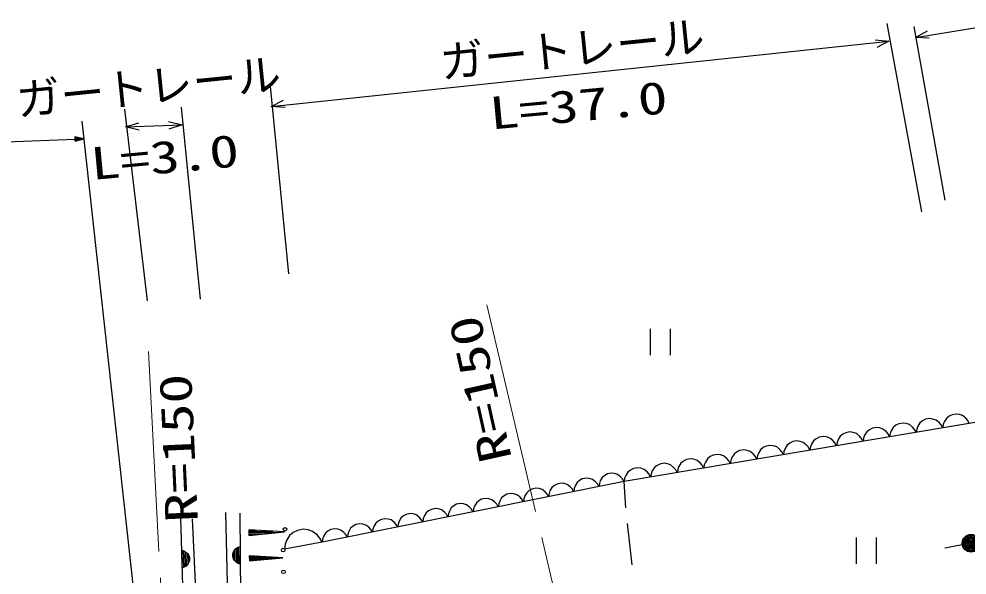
# Model space of a CAD drawing. Units: millimetres, scale not verified. Extents: x 40000 to 680000, y 20000 to 380000.
# Drawn here: x 94877 to 148441, y 289298 to 320712 of the extents above; entities that cross this region are included whole.
import ezdxf
from ezdxf.enums import TextEntityAlignment as Align

# ---------------------------------------------------------------- set-up
doc = ezdxf.new("R2010")
doc.units = ezdxf.units.MM
doc.header["$LTSCALE"] = 1000
doc.linetypes.add('CHAIN', pattern=[18.5, 12, -1.5, 3.5, -1.5])
doc.layers.add('M-BGD', color=7, linetype='Continuous', lineweight=25)
doc.layers.add('M-BMK', color=2, linetype='CHAIN', lineweight=13)
doc.styles.add('ＭＳ ゴシック', font='')
doc.styles.get('ＭＳ ゴシック').set_extended_font_data('MS Gothic')

# ---------------------------------------------------------------- blocks, each defined once
blk = doc.blocks.new('BUHIN4')
at = {"color": 7, "linetype": 'Continuous', "lineweight": 25}
for radius in [498, 440, 382, 322, 265, 195, 135, 77.5, 15]:
    blk.add_circle((0, 0), radius, dxfattribs=at)
blk = doc.blocks.new('BUHIN6')
at = {"color": 7, "linetype": 'Continuous', "lineweight": 25}
for p, q in [((-658, 680), (-489, -810)), ((655, -681), (486, 810))]:
    blk.add_line(p, q, dxfattribs=at)
blk = doc.blocks.new('BUHIN16')
at = {"color": 7, "linetype": 'Continuous', "lineweight": 25}
blk.add_lwpolyline([(731, 210), (628, 363), (499, 480), (310, 600), (124, 641), (-63, 647), (-290, 581), (-446, 477), (-582, 343), (-678, 141), (-721, -25), (-731, -210)], dxfattribs=at)
blk = doc.blocks.new('BUHIN17')
at = {"color": 7, "linetype": 'Continuous', "lineweight": 25}
blk.add_lwpolyline([(690, 222), (587, 364), (461, 472), (277, 581), (99, 615), (-80, 614), (-294, 545), (-439, 441), (-564, 309), (-650, 114), (-686, -46), (-690, -222)], dxfattribs=at)
blk = doc.blocks.new('BUHIN43')
at = {"color": 7, "linetype": 'Continuous', "lineweight": 25}
for p, q in [((-7, 479), (131, -461)), ((189, -427), (58, 463)), ((126, 435), (245, -378)), ((300, -325), (195, 395)), ((265, 345), (353, -254)), ((398, -129), (344, 240))]:
    blk.add_line(p, q, dxfattribs=at)
blk.add_lwpolyline([(-72, 495), (47, 472), (152, 429), (275, 349), (350, 248), (404, 138), (427, -16), (407, -137), (363, -255), (269, -367), (181, -441), (72, -495)], close=True, dxfattribs=at)
blk = doc.blocks.new('BUHIN95')
at = {"color": 7, "linetype": 'Continuous', "lineweight": 25}
blk.add_circle((0, 0), 99.5, dxfattribs=at)
blk = doc.blocks.new('BUHIN96')
at = {"color": 7, "linetype": 'Continuous', "lineweight": 25}
blk.add_circle((0, 0), 99.5, dxfattribs=at)

msp = doc.modelspace()

# ---------------------------------------------------------------- linework, layer by layer
at = {"layer": 'M-BGD'}
for p, q in [((145522, 319661), (180157, 325333)), ((143915, 320460), (145866, 309818)), ((147201, 310476), (145454, 320290)), ((109134, 315761), (144028, 319466)), ((110128, 306308), (109079, 316910)), ((102135, 304784), (100861, 315608)), ((104050, 315735), (105124, 304874)), ((98431, 314938), (102484, 278028)), ((100901, 314609), (104090, 314736)), ((66247, 312706), (98540, 313944)), ((150065, 298120), (129065, 294580)), ((129065, 294580), (112010, 291147)), ((129155, 293095), (129065, 294580)), ((104315, 283214), (104015, 292529)), ((104670, 292464), (105094, 283025)), ((106701, 287028), (106571, 292830)), ((107358, 292797), (107389, 288038)), ((129518, 289867), (129258, 292210)), ((108293, 291817), (107903, 291810)), ((107904, 291765), (108749, 291780)), ((109219, 291758), (107905, 291735)), ((107905, 291695), (109675, 291726)), ((109221, 291678), (107906, 291655)), ((107907, 291615), (108752, 291630)), ((108297, 291582), (107907, 291575)), ((107245, 290867), (107251, 289967)), ((107314, 289942), (107308, 290892)), ((112010, 291147), (109870, 290759)), ((148172, 291002), (147189, 290821)), ((106997, 290600), (107000, 290227)), ((107063, 290113), (107059, 290718)), ((107121, 290781), (107126, 290053)), ((107189, 290004), (107183, 290826)), ((108295, 290359), (107924, 290353)), ((107925, 290310), (108728, 290324)), ((109175, 290304), (107926, 290282)), ((107926, 290244), (109608, 290273)), ((109176, 290228), (107927, 290206)), ((107928, 290168), (108730, 290182)), ((108299, 290136), (107928, 290130))]:
    msp.add_line(p, q, dxfattribs=at)
for points in [[(146302, 319629), (145522, 319661), (146200, 320046)], [(143250, 319525), (144028, 319466), (143337, 319104)], [(109913, 315702), (109134, 315761), (109825, 316123)], [(101659, 314423), (100901, 314609), (101642, 314852)], [(103332, 314922), (104090, 314736), (103349, 314493)], [(98489, 313942), (98057, 313819), (98049, 314031), (98487, 313942)], [(98146, 313929), (98235, 313932), (98147, 313916), (98146, 313941), (98235, 313932)], [(112010, 291147), (111885, 291379), (111719, 291564), (111468, 291761), (111209, 291847), (110943, 291882), (110611, 291821), (110374, 291696), (110162, 291524), (109996, 291251), (109911, 291020), (109870, 290759)]]:
    msp.add_lwpolyline(points, dxfattribs=at)
for points in [[(98540, 313944), (98035, 314050), (98045, 313800)], [(98437, 313940), (98075, 313838), (98068, 314013)], [(98387, 313938), (98093, 313858), (98088, 313995)], [(98336, 313936), (98111, 313877), (98107, 313977)], [(98286, 313934), (98129, 313897), (98126, 313959)], [(107873, 291540), (109870, 291730), (107868, 291850)], [(107377, 289917), (107261, 289957), (107164, 290014), (107053, 290110), (106992, 290220), (106954, 290337), (106953, 290492), (106990, 290610), (107049, 290720), (107158, 290819), (107255, 290879), (107370, 290917)], [(107896, 290096), (109793, 290276), (107890, 290390)]]:
    msp.add_lwpolyline(points, close=True, dxfattribs=at)
at = {"layer": 'M-BMK'}
for p, q in [((121303, 304557), (128124, 275765)), ((103759, 272157), (102193, 301925))]:
    msp.add_line(p, q, dxfattribs=at)

# ---------------------------------------------------------------- block references
at = {"layer": 'M-BGD', "rotation": 353.5101}
for name, p in [('BUHIN6', (131115, 302461)), ('BUHIN16', (147815, 297741)), ('BUHIN16', (144815, 297235)), ('BUHIN16', (146315, 297488)), ('BUHIN16', (141815, 296729)), ('BUHIN16', (143315, 296982)), ('BUHIN16', (138815, 296223)), ('BUHIN16', (140315, 296476)), ('BUHIN16', (135815, 295718)), ('BUHIN16', (137315, 295970)), ('BUHIN16', (131315, 294959)), ('BUHIN16', (132815, 295212)), ('BUHIN16', (134315, 295465)), ('BUHIN16', (129815, 294706)), ('BUHIN17', (126933, 294150)), ('BUHIN17', (128355, 294436)), ('BUHIN17', (124091, 293578)), ('BUHIN17', (125512, 293864)), ('BUHIN17', (121248, 293006)), ('BUHIN17', (122670, 293292)), ('BUHIN17', (118406, 292434)), ('BUHIN17', (119827, 292720)), ('BUHIN17', (115563, 291862)), ('BUHIN17', (116985, 292148)), ('BUHIN95', (109904, 291883)), ('BUHIN17', (112721, 291290)), ('BUHIN17', (114142, 291576)), ('BUHIN6', (142755, 290675)), ('BUHIN4', (148664, 291093)), ('BUHIN43', (104090, 290201)), ('BUHIN95', (109806, 290707)), ('BUHIN96', (109822, 289481))]:
    msp.add_blockref(name, p, dxfattribs=at)

# ---------------------------------------------------------------- texts
at = {"layer": 'M-BGD', "style": 'ＭＳ ゴシック'}
for p in [(118816, 316801), (94878, 314670)]:
    msp.add_text('ガートレール', height=1833, rotation=5.8, dxfattribs=at).set_placement(p, align=Align.BOTTOM_LEFT)
at = {"layer": 'M-BGD', "style": 'ＭＳ ゴシック', "width": 1.35}
for s, p in [('L=37.0', (121588, 313916)), ('L=3.0', (99051, 311066))]:
    msp.add_text(s, height=1833, rotation=5.3, dxfattribs=at).set_placement(p, align=Align.BOTTOM_LEFT)
at = {"layer": 'M-BMK', "style": 'ＭＳ ゴシック', "width": 1.35}
for rotation, p in [(102.6, (123268, 296008)), (92.6, (105540, 292320))]:
    msp.add_text('R=150', height=1833, rotation=rotation, dxfattribs=at).set_placement(p, align=Align.BOTTOM_LEFT)

doc.saveas('drawing.dxf')
